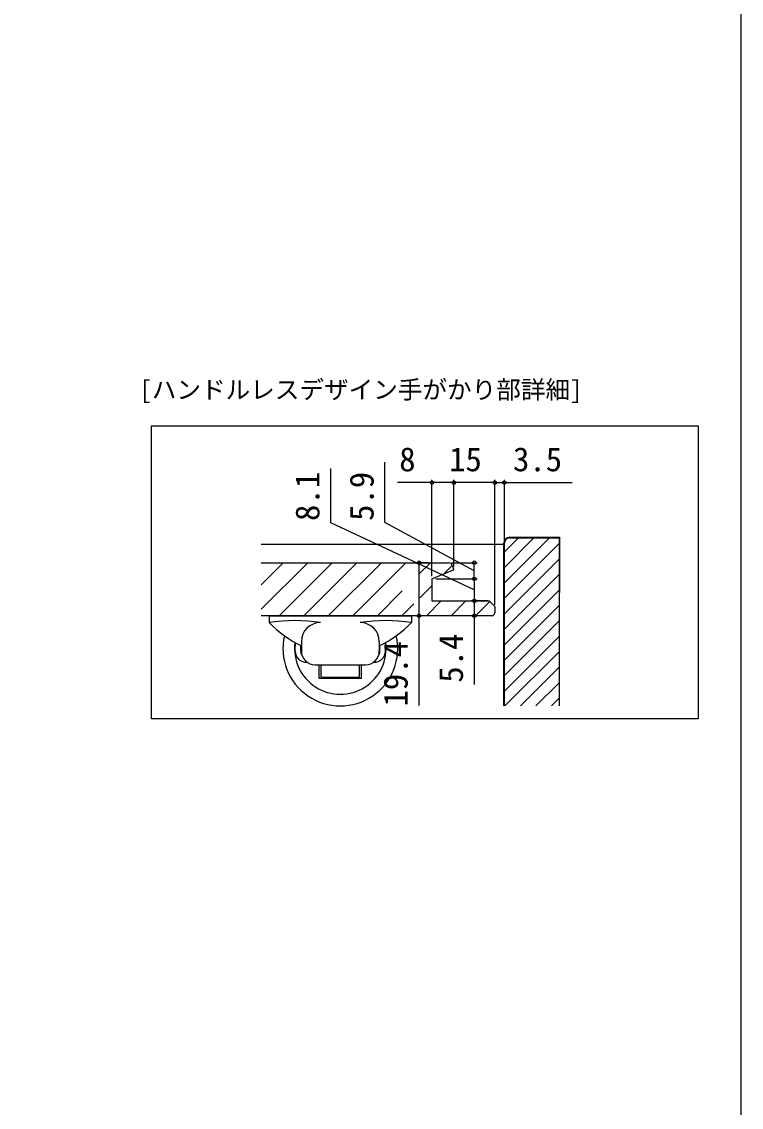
# Model space of a CAD drawing. Units: millimetres, scale not verified. Extents: x -525 to 525, y -783 to 779.
# Drawn here: x 261.8 to 525, y -283.4 to 113.8 of the extents above; entities that cross this region are included whole.
import ezdxf
from ezdxf.enums import TextEntityAlignment as Align

# ---------------------------------------------------------------- set-up
doc = ezdxf.new("R2010")
doc.units = ezdxf.units.MM
doc.header["$LTSCALE"] = 4
for name, color, linetype in [('0-2_USER1', 3, 'Continuous'), ('0-4_YKK_12', 2, 'Continuous'), ('0-5_YKK_13', 4, 'Continuous'), ('0-7_YKK_D', 6, 'Continuous'), ('0-8_YKK_ZWAK', 7, 'Continuous'), ('0-9_YSS_K', 3, 'Continuous'), ('0-A_YSS_KE', 3, 'Continuous')]:
    doc.layers.add(name, color=color, linetype=linetype)
doc.styles.add('ＭＳ ゴシック', font='')
doc.styles.get('ＭＳ ゴシック').set_extended_font_data('MS Gothic')

msp = doc.modelspace()

# ---------------------------------------------------------------- linework, layer by layer
at = {"layer": '0-4_YKK_12'}
for p, q in [((438.346, -77.574), (349.346, -77.574)), ((349.346, -92.253), (357.425, -84.173)), ((349.346, -101.233), (366.406, -84.173)), ((355.986, -103.573), (375.386, -84.173)), ((364.966, -103.573), (384.366, -84.173)), ((373.946, -103.573), (393.346, -84.173)), ((382.927, -103.573), (402.327, -84.173)), ((406.962, -88.519), (411.307, -84.174)), ((416.184, -88.276), (419.243, -85.218)), ((391.907, -103.573), (400.973, -94.507)), ((407.423, -97.038), (411.846, -92.615)), ((400.887, -103.573), (405.232, -99.229)), ((409.867, -103.573), (415.267, -98.174)), ((418.848, -103.574), (424.248, -98.174)), ((427.828, -103.574), (433.037, -98.365))]:
    msp.add_line(p, q, dxfattribs=at)
msp.add_lwpolyline([(309.27, -34.061), (509.263, -34.061), (509.263, -141.244), (309.27, -141.244)], close=True, dxfattribs=at)
at = {"layer": '0-5_YKK_13'}
for p, q in [((349.346, -84.173), (417.973, -84.174)), ((411.846, -90.074), (419.784, -86.785)), ((418.895, -84.47), (418.004, -84.178)), ((419.838, -86.655), (418.957, -84.527)), ((411.846, -90.074), (411.846, -98.174)), ((411.846, -98.174), (432.846, -98.174)), ((434.846, -100.174), (432.846, -98.174)), ((434.846, -100.174), (434.846, -102.574)), ((433.846, -103.574), (349.346, -103.573)), ((352.346, -103.574), (404.346, -103.574)), ((352.346, -103.574), (352.346, -106.074)), ((404.346, -103.574), (404.346, -106.074)), ((361.846, -116.574), (361.846, -114.574)), ((363.846, -116.574), (363.846, -114.574)), ((364.096, -113.074), (364.096, -116.574)), ((392.596, -113.074), (392.596, -116.574)), ((392.846, -116.574), (392.846, -114.574)), ((394.846, -116.574), (394.846, -114.574)), ((369.096, -121.574), (387.596, -121.574)), ((370.596, -126.574), (370.596, -121.574)), ((371.346, -126.074), (371.346, -121.574)), ((385.346, -126.074), (385.346, -121.574)), ((386.096, -126.574), (386.096, -121.574)), ((386.096, -126.574), (370.596, -126.574)), ((371.346, -126.074), (385.346, -126.074))]:
    msp.add_line(p, q, dxfattribs=at)
for centre, radius, start, end in [((417.973, -84.274), 0.1, 71.88488, 89.99989), ((418.864, -84.565), 0.1, 22.4999, 71.88488), ((419.746, -86.693), 0.1, 292.4999, 22.4999), ((433.846, -102.574), 1, 269.99989, 359.9999), ((361.721, -165.337), 60, 81.0107, 98.9893), ((381.277, -78.452), 40, 223.67372, 244.56201), ((371.096, -113.074), 7, 90, 180), ((394.971, -165.337), 60, 81.0107, 98.9893), ((385.596, -113.074), 7, 0, 90), ((375.414, -78.452), 40, 295.43799, 316.32628), ((378.346, -115.574), 21, 167.11582, 12.88418), ((378.346, -115.574), 16.75, 172.39697, 7.60303), ((365.846, -114.574), 4, 164.37801, 180), ((390.846, -114.574), 2, 0, 3.3905), ((390.846, -114.574), 4, 0, 15.62199), ((365.846, -116.574), 4, 180, 273.44533), ((365.846, -116.574), 2, 180, 216.59355), ((369.096, -116.574), 5, 180, 270), ((387.596, -116.574), 5, 270, 0), ((390.846, -116.574), 4, 266.55467, 0), ((390.846, -116.574), 2, 323.40645, 0)]:
    msp.add_arc(centre, radius, start, end, dxfattribs=at)
at = {"layer": '0-7_YKK_D'}
for p, q in [((411.846, -89.074), (411.846, -53.873)), ((419.846, -85.693), (419.846, -53.874)), ((419.846, -85.693), (419.846, -53.874)), ((434.846, -54.874), (419.846, -54.874)), ((434.846, -99.544), (434.846, -53.874)), ((434.846, -99.174), (434.846, -53.874)), ((438.346, -76.074), (438.346, -53.874)), ((410.846, -84.174), (406.098, -84.174)), ((418.882, -84.174), (428.351, -84.174)), ((427.351, -90.074), (427.351, -84.174)), ((413.26, -90.074), (428.351, -90.074)), ((413.26, -90.074), (428.351, -90.074)), ((427.351, -90.074), (427.351, -98.174)), ((432.26, -98.174), (426.351, -98.174)), ((432.26, -98.174), (426.351, -98.174)), ((410.846, -103.574), (406.098, -103.574)), ((432.846, -103.574), (426.351, -103.574))]:
    msp.add_line(p, q, dxfattribs=at)
for points in [[(427.351, -87.124), (394.672, -69.494), (394.672, -47.335)], [(427.351, -94.124), (374.842, -69.595), (374.842, -49.686)], [(419.846, -54.874), (411.846, -54.873), (399.205, -54.873)], [(434.846, -54.874), (438.346, -54.874), (463.123, -54.874)], [(407.098, -84.174), (407.098, -103.574), (407.098, -136.464)], [(427.351, -98.174), (427.351, -103.574), (427.351, -128.692)]]:
    msp.add_lwpolyline(points, dxfattribs=at)
for centre in [(411.846, -54.873), (419.846, -54.874), (419.846, -54.874), (434.846, -54.874), (434.846, -54.874), (438.346, -54.874), (407.098, -84.174), (427.351, -84.174), (427.351, -90.074), (427.351, -90.074), (427.351, -98.174), (427.351, -98.174), (407.098, -103.574), (427.351, -103.574)]:
    msp.add_circle(centre, 0.637, dxfattribs=at)
at = {"layer": '0-8_YKK_ZWAK'}
msp.add_lwpolyline([(-525, -783.3), (525, -783.3), (525, 746.7)], dxfattribs=at)
at = {"layer": '0-9_YSS_K'}
for p, q in [((438.346, -80.226), (443.498, -75.074)), ((438.346, -85.883), (449.155, -75.074)), ((438.346, -91.54), (454.812, -75.074)), ((438.146, -136.574), (438.146, -77.074)), ((438.346, -97.197), (458.346, -77.197)), ((438.346, -102.854), (458.346, -82.854)), ((438.346, -108.511), (458.346, -88.511)), ((438.346, -114.167), (458.346, -94.167)), ((458.346, -95.074), (458.546, -95.074)), ((438.346, -119.824), (458.346, -99.824)), ((438.346, -125.481), (458.346, -105.481)), ((438.346, -131.138), (458.346, -111.138)), ((438.567, -136.574), (458.346, -116.795)), ((444.224, -136.574), (458.346, -122.452)), ((449.881, -136.574), (458.346, -128.109)), ((455.537, -136.574), (458.346, -133.765))]:
    msp.add_line(p, q, dxfattribs=at)
msp.add_lwpolyline([(440.346, -74.874), (458.546, -74.874), (458.546, -95.074)], dxfattribs=at)
msp.add_arc((440.346, -77.074), 2.2, 90, 180, dxfattribs=at)
at = {"layer": '0-A_YSS_KE'}
msp.add_line((438.346, -136.574), (438.346, -77.074), dxfattribs=at)
msp.add_lwpolyline([(440.346, -75.074), (458.346, -75.074), (458.346, -95.074), (458.346, -136.574)], dxfattribs=at)
msp.add_arc((440.346, -77.074), 2, 90, 180, dxfattribs=at)

# ---------------------------------------------------------------- texts
at = {"layer": '0-2_USER1', "style": 'ＭＳ ゴシック'}
msp.add_text('[ハンドルレスデザイン手がかり部詳細]', height=6.598, dxfattribs=at).set_placement((304.895, -26.147), align=Align.BOTTOM_LEFT)
at = {"layer": '0-7_YKK_D', "style": 'ＭＳ ゴシック'}
for s, p in [('8', (399.887, -53.373)), ('15', (418.141, -53.374)), ('3.5', (441.509, -53.374))]:
    msp.add_text(s, height=8.798, dxfattribs=at).set_placement(p, align=Align.BOTTOM_LEFT)
for s, p in [('8.1', (373.342, -68.913)), ('5.9', (393.172, -68.88)), ('5.4', (425.851, -128.078)), ('19.4', (405.598, -136.805))]:
    msp.add_text(s, height=8.798, rotation=90, dxfattribs=at).set_placement(p, align=Align.BOTTOM_LEFT)

doc.saveas('drawing.dxf')
